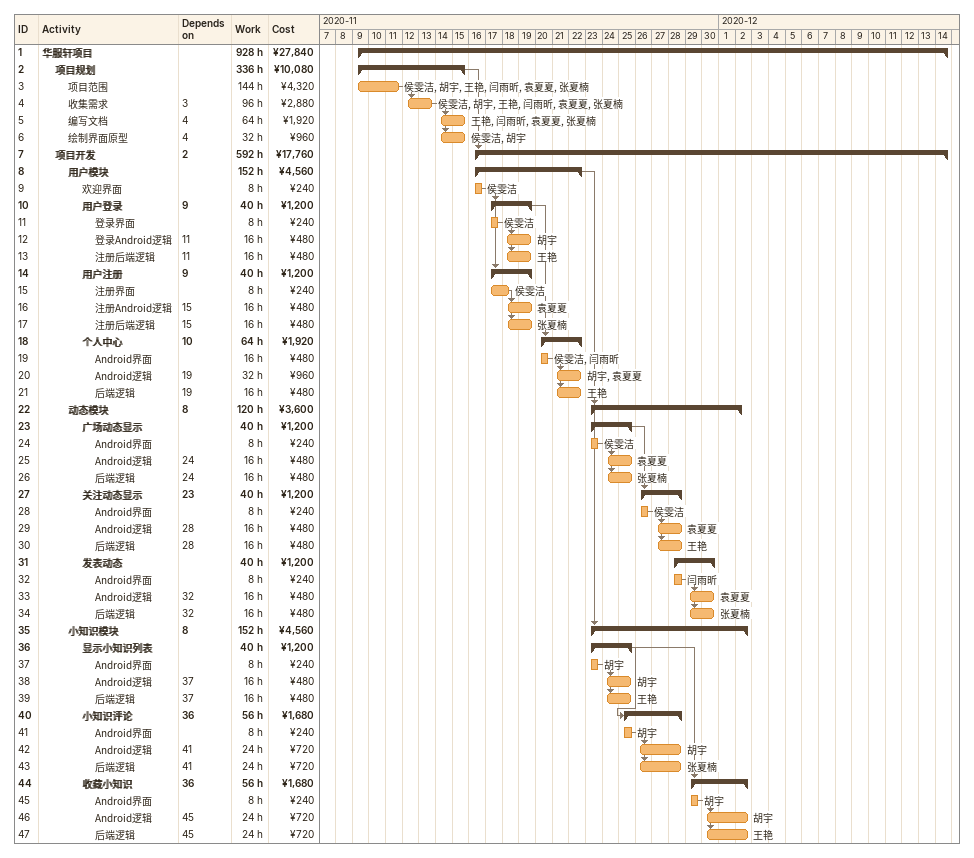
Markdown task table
| ID | Level | Task | Start | Finish | Predecessors | Resources | Work (h) | Cost (¥) |
|---|---|---|---|---|---|---|---|---|
| 1 | 1 | **华服轩项目** | 2020-11-09 | 2020-12-14 |  |  | 928 | 27840 |
| 2 | 2 | **项目规划** | 2020-11-09 | 2020-11-15 |  |  | 336 | 10080 |
| 3 | 3 | 项目范围 | 2020-11-09 | 2020-11-11 |  | 侯雯洁, 胡宇, 王艳, 闫雨昕, 袁夏夏, 张夏楠 | 144 | 4320 |
| 4 | 3 | 收集需求 | 2020-11-12 | 2020-11-13 | 3 | 侯雯洁, 胡宇, 王艳, 闫雨昕, 袁夏夏, 张夏楠 | 96 | 2880 |
| 5 | 3 | 编写文档 | 2020-11-14 | 2020-11-15 | 4 | 王艳, 闫雨昕, 袁夏夏, 张夏楠 | 64 | 1920 |
| 6 | 3 | 绘制界面原型 | 2020-11-14 | 2020-11-15 | 4 | 侯雯洁, 胡宇 | 32 | 960 |
| 7 | 2 | **项目开发** | 2020-11-16 | 2020-12-14 | 2 |  | 592 | 17760 |
| 8 | 3 | **用户模块** | 2020-11-16 | 2020-11-22 |  |  | 152 | 4560 |
| 9 | 4 | 欢迎界面 | 2020-11-16 | 2020-11-16 |  | 侯雯洁 | 8 | 240 |
| 10 | 4 | **用户登录** | 2020-11-17 | 2020-11-19 | 9 |  | 40 | 1200 |
| 11 | 5 | 登录界面 | 2020-11-17 | 2020-11-17 |  | 侯雯洁 | 8 | 240 |
| 12 | 5 | 登录Android逻辑 | 2020-11-18 | 2020-11-19 | 11 | 胡宇 | 16 | 480 |
| 13 | 5 | 注册后端逻辑 | 2020-11-18 | 2020-11-19 | 11 | 王艳 | 16 | 480 |
| 14 | 4 | **用户注册** | 2020-11-17 | 2020-11-19 | 9 |  | 40 | 1200 |
| 15 | 5 | 注册界面 | 2020-11-17 | 2020-11-18 |  | 侯雯洁 | 8 | 240 |
| 16 | 5 | 注册Android逻辑 | 2020-11-18 | 2020-11-19 | 15 | 袁夏夏 | 16 | 480 |
| 17 | 5 | 注册后端逻辑 | 2020-11-18 | 2020-11-19 | 15 | 张夏楠 | 16 | 480 |
| 18 | 4 | **个人中心** | 2020-11-20 | 2020-11-22 | 10 |  | 64 | 1920 |
| 19 | 5 | Android界面 | 2020-11-20 | 2020-11-20 |  | 侯雯洁, 闫雨昕 | 16 | 480 |
| 20 | 5 | Android逻辑 | 2020-11-21 | 2020-11-22 | 19 | 胡宇, 袁夏夏 | 32 | 960 |
| 21 | 5 | 后端逻辑 | 2020-11-21 | 2020-11-22 | 19 | 王艳 | 16 | 480 |
| 22 | 3 | **动态模块** | 2020-11-23 | 2020-12-02 | 8 |  | 120 | 3600 |
| 23 | 4 | **广场动态显示** | 2020-11-23 | 2020-11-25 |  |  | 40 | 1200 |
| 24 | 5 | Android界面 | 2020-11-23 | 2020-11-23 |  | 侯雯洁 | 8 | 240 |
| 25 | 5 | Android逻辑 | 2020-11-24 | 2020-11-25 | 24 | 袁夏夏 | 16 | 480 |
| 26 | 5 | 后端逻辑 | 2020-11-24 | 2020-11-25 | 24 | 张夏楠 | 16 | 480 |
| 27 | 4 | **关注动态显示** | 2020-11-26 | 2020-11-28 | 23 |  | 40 | 1200 |
| 28 | 5 | Android界面 | 2020-11-26 | 2020-11-26 |  | 侯雯洁 | 8 | 240 |
| 29 | 5 | Android逻辑 | 2020-11-27 | 2020-11-28 | 28 | 袁夏夏 | 16 | 480 |
| 30 | 5 | 后端逻辑 | 2020-11-27 | 2020-11-28 | 28 | 王艳 | 16 | 480 |
| 31 | 4 | **发表动态** | 2020-11-28 | 2020-11-30 |  |  | 40 | 1200 |
| 32 | 5 | Android界面 | 2020-11-28 | 2020-11-28 |  | 闫雨昕 | 8 | 240 |
| 33 | 5 | Android逻辑 | 2020-11-29 | 2020-11-30 | 32 | 袁夏夏 | 16 | 480 |
| 34 | 5 | 后端逻辑 | 2020-11-29 | 2020-11-30 | 32 | 张夏楠 | 16 | 480 |
| 35 | 3 | **小知识模块** | 2020-11-23 | 2020-12-02 | 8 |  | 152 | 4560 |
| 36 | 4 | **显示小知识列表** | 2020-11-23 | 2020-11-25 |  |  | 40 | 1200 |
| 37 | 5 | Android界面 | 2020-11-23 | 2020-11-23 |  | 胡宇 | 8 | 240 |
| 38 | 5 | Android逻辑 | 2020-11-24 | 2020-11-25 | 37 | 胡宇 | 16 | 480 |
| 39 | 5 | 后端逻辑 | 2020-11-24 | 2020-11-25 | 37 | 王艳 | 16 | 480 |
| 40 | 4 | **小知识评论** | 2020-11-25 | 2020-11-28 | 36 |  | 56 | 1680 |
| 41 | 5 | Android界面 | 2020-11-25 | 2020-11-25 |  | 胡宇 | 8 | 240 |
| 42 | 5 | Android逻辑 | 2020-11-26 | 2020-11-28 | 41 | 胡宇 | 24 | 720 |
| 43 | 5 | 后端逻辑 | 2020-11-26 | 2020-11-28 | 41 | 张夏楠 | 24 | 720 |
| 44 | 4 | **收藏小知识** | 2020-11-29 | 2020-12-02 | 36 |  | 56 | 1680 |
| 45 | 5 | Android界面 | 2020-11-29 | 2020-11-29 |  | 胡宇 | 8 | 240 |
| 46 | 5 | Android逻辑 | 2020-11-30 | 2020-12-02 | 45 | 胡宇 | 24 | 720 |
| 47 | 5 | 后端逻辑 | 2020-11-30 | 2020-12-02 | 45 | 王艳 | 24 | 720 |
